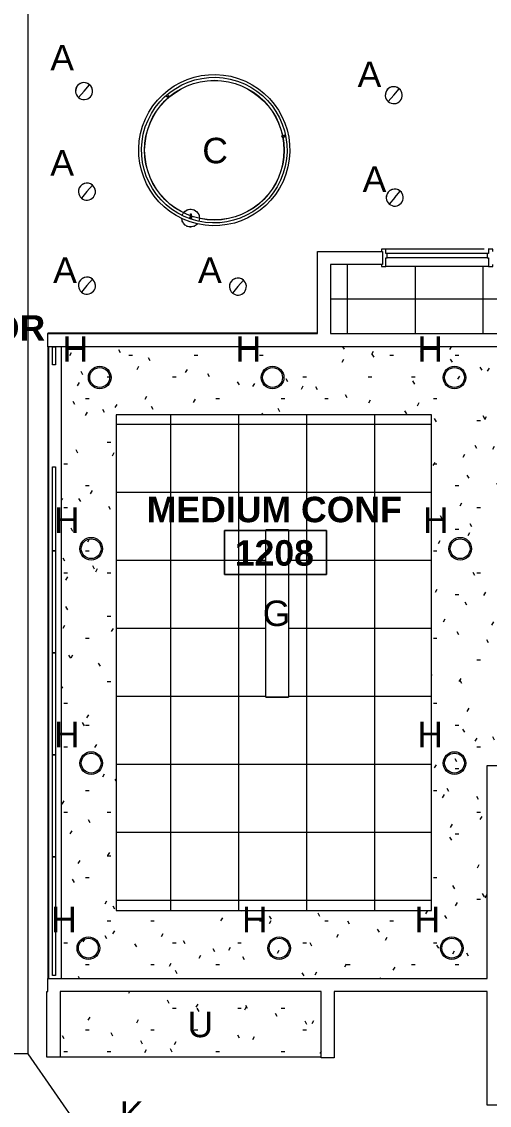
# Model space of a CAD drawing. Header units: inches. Extents: x -329 to 986, y -79 to 1436.
# Drawn here: x 315.4 to 480.6, y 457.2 to 839.6 of the extents above; entities that cross this region are included whole.
import ezdxf

# ---------------------------------------------------------------- set-up
doc = ezdxf.new("R2010")
doc.units = ezdxf.units.IN
doc.header["$LTSCALE"] = 48
doc.header["$MEASUREMENT"] = 0
for name, color, linetype, lineweight in [('A-ANNO-DIMS', 8, 'Continuous', 9), ('A-ANNO-DIMS-96', 8, 'Continuous', 9), ('A-AREA-IDEN', 1, 'Continuous', 9), ('A-CLNG', 214, 'Continuous', 13), ('A-CLNG-PATT', 214, 'Continuous', 13), ('A-DOOR', 8, 'Continuous', 13), ('A-GLAZ-CURT', 8, 'Continuous', 9), ('A-WALL', 8, 'Continuous', 13), ('E-LITE-EQPM', 4, 'Continuous', 9), ('E-LITE-EQPM-IDEN', 4, 'Continuous', 9), ('G-ANNO-TEXT', 8, 'Continuous', 9), ('G-IMPT', 8, 'Continuous', 9)]:
    doc.layers.add(name, color=color, linetype=linetype, lineweight=lineweight)
doc.styles.add('Arial', font='arial.ttf', dxfattribs={"height": 9})
doc.styles.add('Swis721 Lt BT', font='swissl.ttf', dxfattribs={"height": 9})
doc.styles.add('Swis721 Lt BT_B', font='', dxfattribs={"height": 9})
doc.styles.get('Swis721 Lt BT_B').set_extended_font_data('Swis721 Lt BT', bold=True)
doc.dimstyles.new('OTJ_-_3_32__Linear__1_2__Tolerance', dxfattribs={"dimscale": 12, "dimtxt": 9.497835, "dimasz": 0.375, "dimexe": 0.75, "dimexo": 0.5, "dimgap": 0.5, "dimtad": 1, "dimdec": 1, "dimrnd": 0.5, "dimzin": 3, "dimdsep": 46, "dimlunit": 4, "dimtxsty": 'Swis721 Lt BT', "dimblk1": 'OBLIQUE', "dimblk2": 'OBLIQUE', "dimsah": 1, "dimcen": 0.09, "dimdle": 0.75, "dimazin": 0, "dimtfac": 1, "dimtdec": 4, "dimtix": 1, "dimtmove": 0, "dimatfit": 3, "dimfxl": 1, "dimtvp": 1, "dimfrac": 2, "dimtolj": 1, "dimtzin": 0, "dimarcsym": 2})
pattern_1 = [(0, (0, 0), (30.72, 7.68), [1.267, -21.773, 1.267, -21.773, -122.88]), (0, (0, 0), (30.72, 7.68), [-46.08, 1.267, -44.813, 1.267, -21.773, -53.76]), (0, (0, 0), (30.72, 7.68), [-115.2, 1.267, -14.093, 1.267, -37.133]), (120, (11.52, 3.84), (-22.011075, 22.7643), [1.267, -21.773, 1.267, -21.773, -122.88]), (120, (11.52, 3.84), (-22.011075, 22.7643), [-46.08, 1.267, -44.813, 1.267, -21.773, -53.76]), (120, (11.52, 3.84), (-22.011075, 22.7643), [-115.2, 1.267, -14.093, 1.267, -37.133]), (240, (15.36, 19.2), (-8.708925, -30.4443), [1.267, -21.773, 1.267, -21.773, -122.88]), (240, (15.36, 19.2), (-8.708925, -30.4443), [-46.08, 1.267, -44.813, 1.267, -21.773, -53.76]), (240, (15.36, 19.2), (-8.708925, -30.4443), [-115.2, 1.267, -14.093, 1.267, -37.133])]

# ---------------------------------------------------------------- blocks, each defined once
blk = doc.blocks.new('Door - Single - Solid Door-8464396-Level 12  RCP')
at = {"layer": 'A-DOOR'}
for p, q in [((-14.13, 2.97), (-15.63, 2.97)), ((-15.63, 2.97), (-15.63, 2.22)), ((-14.13, 2.97), (22.12, 2.97)), ((-14.13, -0.15), (-14.13, 2.97)), ((22.12, 2.97), (22.12, -0.15)), ((23.62, 2.97), (22.12, 2.97)), ((23.62, 2.22), (23.62, 2.97)), ((-15.63, -2.4), (-15.63, -3.15)), ((-15.63, -3.15), (-14.13, -3.15)), ((-13.63, -0.15), (-14.13, -0.15)), ((-14.13, -1.65), (-13.63, -1.65)), ((-14.13, -3.15), (-14.13, -1.65)), ((-14.13, -3.15), (-14.01, -3.15)), ((-13.63, -0.15), (21.62, -0.15)), ((-13.63, -1.65), (-13.63, -0.15)), ((-13.63, -1.65), (21.62, -1.65)), ((-12.63, -3.15), (22.12, -3.15)), ((21.62, -0.15), (21.62, -1.65)), ((22.12, -0.15), (21.62, -0.15)), ((21.62, -1.65), (22.12, -1.65)), ((22.12, -1.65), (22.12, -3.15)), ((22.12, -3.15), (23.62, -3.15)), ((23.62, -3.15), (23.62, -2.4))]:
    blk.add_line(p, q, dxfattribs=at)
blk = doc.blocks.new('EUREKA LIGHTING_4800-54 CYCLE-ANTE - 272ASA30AAA_sat-8605969-Level 12  RCP')
at = {"layer": 'G-IMPT'}
for p, q in [((17.9, 28.45), (17.88, 28.42)), ((17.88, 28.42), (18.25, 28.09)), ((17.9, 28.45), (18.17, 28.76)), ((18.28, 28.12), (17.9, 28.45)), ((18.17, 28.76), (18.58, 29.23)), ((18.55, 28.44), (18.17, 28.76)), ((18.25, 28.09), (18.28, 28.12)), ((18.28, 28.12), (18.55, 28.44)), ((18.55, 28.44), (18.94, 28.88))]:
    blk.add_line(p, q, dxfattribs=at)
blk = doc.blocks.new('EUREKA LIGHTING_4800-54 CYCLE-ANTE - 272ASA30AAA_sat-8605968-Level 12  RCP')
at = {"layer": 'G-IMPT'}
for p, q in [((-22.41, 14.28), (-23.22, 14.47)), ((-22.29, 14.77), (-23.14, 14.96)), ((-22.29, 14.77), (-22.41, 14.28)), ((-22.21, 14.24), (-22.41, 14.28)), ((-22.11, 14.73), (-22.29, 14.77)), ((-22, 14.19), (-22.17, 14.23)), ((-21.89, 14.68), (-22.06, 14.71)), ((-21.89, 14.68), (-22, 14.19)), ((-22, 14.19), (-21.96, 14.18)), ((-21.96, 14.18), (-21.85, 14.67)), ((-21.85, 14.67), (-21.89, 14.68))]:
    blk.add_line(p, q, dxfattribs=at)
blk = doc.blocks.new('EUREKA LIGHTING_4800-54 CYCLE-ANTE - 272ASA30AAA_sat-8605967-Level 12  RCP')
at = {"layer": 'G-IMPT'}
for p, q in [((9.98, -13.49), (9.98, -13.53)), ((10.2, -13.49), (9.98, -13.49)), ((9.98, -13.53), (10.09, -13.53)), ((9.98, -13.66), (9.98, -13.94)), ((9.98, -13.94), (10.48, -13.94)), ((9.98, -13.94), (9.98, -14.69)), ((10.37, -13.53), (10.48, -13.53)), ((10.48, -13.53), (10.48, -13.49)), ((10.48, -13.53), (10.48, -13.94)), ((10.48, -13.94), (10.48, -14.52))]:
    blk.add_line(p, q, dxfattribs=at)
blk = doc.blocks.new('EUREKA LIGHTING_4800-54 CYCLE-ANTE - STRAIN RELIEF_CANOPY_SAT-8605966-Level 12  RCP')
at = {"layer": 'G-IMPT'}
for radius, start, end in [(0.248, 300.5485, 59.5228), (0.248, 300.8407, 59.291), (0.236, 302.1312, 57.9619)]:
    blk.add_arc((10.37, -14.24), radius, start, end, dxfattribs=at)
blk = doc.blocks.new('EUREKA LIGHTING_4800-54 CYCLE-ANTE - STRAIN RELIEF_1_SAT-8605965-Level 12  RCP')
at = {"layer": 'G-IMPT'}
for radius, start, end in [(0.354, 132.6449, 162.5511), (0.343, 132.5689, 159.8882), (0.343, 270, 317.1287), (0.354, 270, 317.0527), (0.248, 289.1946, 320.1152), (0.236, 298.2592, 319.9246), (0.248, 298.3411, 319.7872)]:
    blk.add_arc((18.79, 29.02), radius, start, end, dxfattribs=at)
blk = doc.blocks.new('EUREKA LIGHTING_4800-54 CYCLE-ANTE - STRAIN RELIEF_1_SAT-V3-Level 12  RCP')
at = {"layer": 'G-IMPT'}
for radius, start, end in [(0.354, 210, 270), (0.343, 210, 270), (0.354, 245.2277, 270), (0.354, 90, 109.279), (0.354, 90, 109.279), (0.343, 90, 106.9879), (0.354, 45.029, 90), (0.354, 65.2277, 90), (0.343, 50.3734, 90), (0.343, 270, 296.0301), (0.354, 270, 298.0199), (0.354, 270, 294.7723)]:
    blk.add_arc((-22.88, 14.63), radius, start, end, dxfattribs=at)
blk = doc.blocks.new('EUREKA LIGHTING_4800-54 CYCLE-ANTE - CANOPY CYCLE_SAT-8605962-Level 12  RCP')
at = {"layer": 'G-IMPT'}
for centre, radius, start, end in [((10.33, -14.33), 3.13, 90, 180), ((10.33, -14.33), 3.17, 108.3451, 116.5079), ((10.33, -14.33), 3.15, 109.026, 115.9015), ((10.33, -14.33), 3.16, 110.8404, 114.2756), ((10.33, -14.33), 3.15, 109.026, 109.9132), ((10.33, -14.33), 3.17, 90, 94.062), ((10.33, -14.33), 3.16, 90, 93.4496), ((10.33, -14.33), 3.15, 90, 92.6187), ((10.33, -14.33), 3.17, 85.8561, 90), ((10.33, -14.33), 3.16, 86.5504, 90), ((10.33, -14.33), 3.15, 86.5315, 90), ((10.33, -14.33), 3.13, 38.0212, 90), ((10.33, -14.33), 3.17, 63.5331, 71.6543), ((10.33, -14.33), 3.15, 64.1187, 70.9737), ((10.33, -14.33), 3.15, 70.0868, 70.9737), ((10.33, -14.33), 3.16, 65.7244, 69.1596), ((10.33, -14.33), 3.17, 176.5042, 180), ((10.33, -14.33), 3.17, 182.1194, 183.4958), ((10.33, -14.33), 3.16, 177.7616, 180), ((10.33, -14.33), 3.15, 175.3702, 180), ((10.33, -14.33), 3.15, 175.3702, 180), ((10.33, -14.33), 3.15, 182.0171, 184.6298), ((10.33, -14.33), 3.15, 182.0171, 184.6298), ((10.33, -14.33), 3.17, 188.3769, 189.6012), ((10.33, -14.33), 3.13, 181.9177, 200.0685), ((10.33, -14.33), 3.17, 153.157, 161.5029), ((10.33, -14.33), 3.15, 153.9333, 162.3257), ((10.33, -14.33), 3.15, 153.9333, 162.3257), ((10.33, -14.33), 3.15, 197.6624, 200.0007), ((10.33, -14.33), 3.16, 158.1365, 159.7384), ((10.33, -14.33), 3.16, 155.2616, 157.2033), ((10.33, -14.33), 3.13, 219.8473, 359.2384), ((10.33, -14.33), 3.17, 130.7722, 138.876), ((10.33, -14.33), 3.15, 131.4901, 138.3365), ((10.33, -14.33), 3.15, 131.4901, 138.3365), ((10.33, -14.33), 3.16, 133.791, 137.2384), ((10.33, -13.58), 0.203, 90, 132.9164), ((10.33, -13.58), 0.203, 70.4007, 90), ((10.33, -14.33), 0.25, 310.9582, 350.5155), ((10.33, -13.58), 0.203, 335.525, 24.475), ((10.33, -14.33), 3.17, 41.1375, 49.2447), ((10.33, -14.33), 3.15, 41.6701, 48.5182), ((10.33, -14.33), 3.15, 41.6701, 48.5182), ((10.33, -14.33), 3.16, 42.7616, 46.209), ((10.33, -14.33), 3.13, 18.4336, 37.0528), ((10.33, -14.33), 3.15, 18.4925, 26.0614), ((10.33, -14.33), 3.15, 333.9333, 342.3257), ((10.33, -14.33), 3.15, 333.9333, 342.3257), ((10.33, -14.33), 3.17, 18.5531, 26.8323), ((10.33, -14.33), 3.16, 22.7967, 24.7384), ((10.33, -14.33), 3.16, 20.2616, 21.8635), ((10.33, -14.33), 3.15, 355.3702, 359.4789), ((10.33, -14.33), 3.15, 355.3702, 359.4789), ((10.33, -14.33), 3.16, 357.7616, 359.6046), ((10.33, -14.33), 3.17, 356.5042, 359.7265), ((10.33, -14.33), 3.17, 198.473, 199.9309), ((10.33, -14.33), 3.17, 221.1375, 229.2447), ((10.33, -14.33), 3.15, 221.6701, 228.5182), ((10.33, -14.33), 3.15, 221.6701, 228.5182), ((10.33, -14.33), 3.16, 222.7616, 226.209), ((10.33, -14.33), 3.17, 243.5331, 251.6543), ((10.33, -14.33), 3.15, 244.1187, 250.9737), ((10.33, -14.33), 3.16, 245.7244, 249.1596), ((10.33, -14.33), 3.15, 250.0868, 250.9737), ((10.33, -14.33), 3.17, 265.8561, 270), ((10.33, -14.33), 3.15, 266.5315, 270), ((10.33, -14.33), 3.16, 266.5504, 270), ((10.33, -14.33), 3.15, 270, 273.4282), ((10.33, -14.33), 3.16, 270, 273.4496), ((10.33, -14.33), 3.17, 270, 274.062), ((10.33, -14.33), 3.17, 288.3451, 296.5079), ((10.33, -14.33), 3.15, 289.026, 295.9015), ((10.33, -14.33), 3.15, 289.026, 289.9132), ((10.33, -14.33), 3.16, 290.8404, 294.2756), ((10.33, -14.33), 3.17, 310.7722, 318.876), ((10.33, -14.33), 3.15, 311.4901, 318.3365), ((10.33, -14.33), 3.15, 311.4901, 318.3365), ((10.33, -14.33), 3.16, 313.791, 317.2384), ((10.33, -14.33), 3.17, 333.157, 341.5029), ((10.33, -14.33), 3.16, 335.2616, 337.2033), ((10.33, -14.33), 3.16, 338.1365, 339.7384)]:
    blk.add_arc(centre, radius, start, end, dxfattribs=at)
blk = doc.blocks.new('EUREKA LIGHTING_4800-54 CYCLE-ANTE - 4800-54-64W-RED-8142473-Level 12  RCP')
at = {"layer": 'E-LITE-EQPM', "flags": 128}
for points in [[(10.15, -12.91), (10.15, -12.98), (10.15, -13.04), (10.15, -13.1), (10.15, -13.14), (10.15, -13.18), (10.15, -13.22), (10.15, -13.25), (10.15, -13.26), (10.15, -13.28), (10.15, -13.28), (10.15, -13.28), (10.15, -13.28), (10.15, -13.26), (10.15, -13.25), (10.15, -13.26), (10.15, -13.27), (10.15, -13.29), (10.15, -13.32), (10.15, -13.35), (10.15, -13.39), (10.15, -13.44), (10.15, -13.49)], [(10.25, -13.14), (10.23, -13.14), (10.21, -13.15), (10.19, -13.16), (10.18, -13.17), (10.17, -13.19), (10.16, -13.2), (10.15, -13.22), (10.15, -13.24)], [(10.15, -13.28), (10.15, -13.29), (10.15, -13.31), (10.16, -13.32), (10.17, -13.34), (10.18, -13.36), (10.2, -13.37), (10.21, -13.37), (10.23, -13.38), (10.25, -13.38)], [(10.35, -13.24), (10.35, -13.24), (10.35, -13.22), (10.34, -13.2), (10.33, -13.19), (10.32, -13.17), (10.3, -13.16), (10.29, -13.15), (10.27, -13.14), (10.25, -13.14)], [(10.25, -13.38), (10.27, -13.38), (10.29, -13.38), (10.31, -13.37), (10.32, -13.35), (10.33, -13.34), (10.34, -13.32), (10.35, -13.3), (10.35, -13.28)], [(10.35, -12.91), (10.35, -12.98), (10.35, -13.04), (10.35, -13.1), (10.35, -13.14), (10.35, -13.18), (10.35, -13.22), (10.35, -13.25), (10.35, -13.26), (10.35, -13.28), (10.35, -13.28), (10.35, -13.28), (10.35, -13.28), (10.35, -13.26), (10.35, -13.25), (10.35, -13.26), (10.35, -13.27), (10.35, -13.29), (10.35, -13.32), (10.35, -13.35), (10.35, -13.39)]]:
    blk.add_lwpolyline(points, dxfattribs=at)
at = {"layer": 'E-LITE-EQPM'}
for centre, radius, start, end in [((1.97, 9.65), 26.69, 18.5568, 198.5568), ((1.97, 9.65), 25.69, 18.5568, 198.5568), ((1.95, 9.63), 24.65, 360, 180), ((1.95, 9.63), 24.61, 0, 180), ((1.97, 9.65), 26.69, 198.5568, 18.5568), ((1.97, 9.65), 25.69, 198.5568, 18.5568), ((1.95, 9.63), 24.65, 180, 360), ((1.95, 9.63), 24.61, 180, 0)]:
    blk.add_arc(centre, radius, start, end, dxfattribs=at)
for start_param, end_param in [(4.712389, 7.853982), (1.570796, 4.712389)]:
    blk.add_ellipse((10.25, -12.91), major_axis=(-0.0984, 0), ratio=0.999404, start_param=start_param, end_param=end_param, dxfattribs=at)
for name in ['EUREKA LIGHTING_4800-54 CYCLE-ANTE - 272ASA30AAA_sat-8605969-Level 12  RCP', 'EUREKA LIGHTING_4800-54 CYCLE-ANTE - STRAIN RELIEF_1_SAT-8605965-Level 12  RCP', 'EUREKA LIGHTING_4800-54 CYCLE-ANTE - 272ASA30AAA_sat-8605968-Level 12  RCP', 'EUREKA LIGHTING_4800-54 CYCLE-ANTE - STRAIN RELIEF_1_SAT-V3-Level 12  RCP', 'EUREKA LIGHTING_4800-54 CYCLE-ANTE - CANOPY CYCLE_SAT-8605962-Level 12  RCP', 'EUREKA LIGHTING_4800-54 CYCLE-ANTE - 272ASA30AAA_sat-8605967-Level 12  RCP', 'EUREKA LIGHTING_4800-54 CYCLE-ANTE - STRAIN RELIEF_CANOPY_SAT-8605966-Level 12  RCP']:
    blk.add_blockref(name, (0, 0))
blk = doc.blocks.new('System Panel - Glazed - Offset-8646648-Level 12  RCP')
at = {"layer": 'A-GLAZ-CURT'}
for p, q in [((-14.81, 0.75), (-14.81, 1.75)), ((-14.81, 1.75), (14.81, 1.75)), ((14.81, 0.75), (-14.81, 0.75)), ((14.81, 1.75), (14.81, 0.75))]:
    blk.add_line(p, q, dxfattribs=at)
blk = doc.blocks.new('System Panel - Glazed - Offset-8646649-Level 12  RCP')
at = {"layer": 'A-GLAZ-CURT'}
for p, q in [((-18, 0.75), (-18, 1.75)), ((-18, 1.75), (18, 1.75)), ((18, 0.75), (-18, 0.75)), ((18, 1.75), (18, 0.75))]:
    blk.add_line(p, q, dxfattribs=at)
blk = doc.blocks.new('L-Recessed Circular - Downlight - 6_-8601706-Level 12  RCP')
at = {"layer": 'E-LITE-EQPM'}
for q in [(-2.12, -2.12), (2.12, 2.12)]:
    blk.add_line((0, 0), q, dxfattribs=at)
for start, end in [(360, 180), (180, 360)]:
    blk.add_arc((0, 0), 3, start, end, dxfattribs=at)
blk = doc.blocks.new('System Panel - Glazed-8646650-Level 12  RCP')
at = {"layer": 'A-GLAZ-CURT'}
for p, q in [((-3.19, 0.75), (-3.19, 1.75)), ((-3.19, 1.75), (3.19, 1.75)), ((3.19, 0.75), (-3.19, 0.75)), ((3.19, 1.75), (3.19, 0.75))]:
    blk.add_line(p, q, dxfattribs=at)
blk = doc.blocks.new('System Panel - Glazed - Offset-8646651-Level 12  RCP')
at = {"layer": 'A-GLAZ-CURT'}
for p, q in [((-20.95, 0.75), (-20.95, 1.75)), ((-20.95, 1.75), (20.95, 1.75)), ((20.95, 0.75), (-20.95, 0.75)), ((20.95, 1.75), (20.95, 0.75))]:
    blk.add_line(p, q, dxfattribs=at)
blk = doc.blocks.new('L-PENDANT_FOCAL POINT 3_5 CYLINDER - L-PENDANT_FOCAL POINT 3_5 CYLINDER-8623336-Level 12  RCP')
at = {"layer": 'E-LITE-EQPM'}
for radius in [4, 3.5]:
    blk.add_circle((-0.125, 0), radius, dxfattribs=at)
blk = doc.blocks.new('EUREKA LIGHTING_74136-48 FACE - 3136-48_ENDCAP-8627369-Level 12  RCP')
at = {"layer": 'G-IMPT'}
for p, q in [((-4, 0.02), (-4, 0.05)), ((4, 0.05), (-4, 0.05)), ((4, 0.02), (-4, 0.02)), ((-3.98, 0), (3.98, 0)), ((-3.98, 0), (3.98, 0)), ((4, 0.02), (4, 0.05))]:
    blk.add_line(p, q, dxfattribs=at)
for points in [[(-4, 0.02), (-4, 0.02), (-4, 0.01), (-3.99, 0), (-3.99, 0), (-3.98, 0), (-3.98, 0)], [(3.98, 0), (3.98, 0), (3.99, 0), (3.99, 0), (4, 0.01), (4, 0.02), (4, 0.02)]]:
    blk.add_open_spline(points, degree=3, dxfattribs=at)
blk = doc.blocks.new('EUREKA LIGHTING_74136-48 FACE - 3136-48_ENDCAP-V9-Level 12  RCP')
at = {"layer": 'G-IMPT'}
for p, q in [((-4, 0.02), (-4, 0.05)), ((4, 0.05), (-4, 0.05)), ((4, 0.02), (-4, 0.02)), ((3.92, 0), (3.98, 0)), ((4, 0.02), (4, 0.05)), ((-3.98, 0), (3.98, 0))]:
    blk.add_line(p, q, dxfattribs=at)
blk.add_open_spline([(3.98, 0), (3.98, 0), (3.99, 0), (3.99, 0), (4, 0.01), (4, 0.02), (4, 0.02)], degree=3, dxfattribs=at)
blk = doc.blocks.new('EUREKA LIGHTING_74136-48 FACE - 2XF_T5_28-V10-Level 12  RCP')
at = {"layer": 'E-LITE-EQPM'}
for p, q in [((-4, 35.75), (-4, 35.66)), ((-4, 35.75), (-3.99, 35.75)), ((-4, 35.66), (-4, -23.25)), ((-3.99, 35.75), (3.99, 35.75)), ((4, 35.75), (3.99, 35.75)), ((4, -23.25), (4, 35.75)), ((3.99, -23.25), (-3.99, -23.25)), ((-3.99, -23.25), (-3.99, -23.25)), ((3.99, -23.25), (4, -23.25))]:
    blk.add_line(p, q, dxfattribs=at)
at = {"rotation": 180}
blk.add_blockref('EUREKA LIGHTING_74136-48 FACE - 3136-48_ENDCAP-V9-Level 12  RCP', (-0.06, 35.68), dxfattribs=at)
blk.add_blockref('EUREKA LIGHTING_74136-48 FACE - 3136-48_ENDCAP-8627369-Level 12  RCP', (0, -23.3))
blk = doc.blocks.new('Room Tag - Room Name and Number-3379422-Level 12  RCP')
at = {"layer": 'A-AREA-IDEN'}
for p, q in [((-0.1881, -0.1636), (-0.1881, -0.0018)), ((-0.1881, -0.0018), (0.1869, -0.0018)), ((0.1869, -0.0018), (-0.1881, -0.0018)), ((-0.1881, -0.0018), (-0.1881, -0.1636)), ((0.1869, -0.0018), (0.1869, -0.1636)), ((0.1869, -0.1636), (0.1869, -0.0018)), ((0.1869, -0.1636), (-0.1881, -0.1636)), ((-0.1881, -0.1636), (0.1869, -0.1636))]:
    blk.add_line(p, q, dxfattribs=at)
blk = doc.blocks.new('DIMBLOCK7-Level 12  RCP')
at = {"layer": 'A-ANNO-DIMS-96', "transparency": 16777216}
for p, q in [((236.7, 445.62), (236.7, 433.61)), ((236.7, 442.61), (236.7, 445.62)), ((332.7, 446.38), (332.7, 433.61)), ((332.7, 442.61), (332.7, 446.38)), ((227.7, 442.61), (341.7, 442.61))]:
    blk.add_line(p, q, dxfattribs=at)
at = {"layer": 'A-ANNO-DIMS-96', "lineweight": 50, "transparency": 16777216}
for p, q in [((236.7, 442.61), (238.95, 444.86)), ((332.7, 442.61), (334.95, 444.86)), ((236.7, 442.61), (234.45, 440.36)), ((332.7, 442.61), (330.45, 440.36))]:
    blk.add_line(p, q, dxfattribs=at)
at = {"layer": 'A-ANNO-DIMS-96', "color": 0, "transparency": 16777216, "insert": (270.15, 460.63), "char_height": 9, "width": 34.9159, "attachment_point": 1, "line_spacing_factor": 1.005062, "style": 'Swis721 Lt BT'}
blk.add_mtext('8\' - 0"', dxfattribs=at)
blk = doc.blocks.new('_Oblique')
at = {"color": 0, "linetype": 'ByBlock', "lineweight": -2}
blk.add_line((-0.5, -0.5), (0.5, 0.5), dxfattribs=at)

msp = doc.modelspace()

# ---------------------------------------------------------------- hatches: boundary and pattern name
at = {"layer": 'A-CLNG-PATT'}
h = msp.add_hatch(dxfattribs=at)
h.set_pattern_fill('FP1_26', color=256, style=0, pattern_type=2)
h.set_pattern_definition([(0, (454.422, 741.714), (0, -24), []), (270, (454.422, 741.714), (-24, -1e-15), [])])
h.paths.add_polyline_path([(424.45, 729.53), (484.14, 729.53), (484.14, 741.91), (484.39, 741.91), (484.39, 753.9), (481.77, 753.9), (481.77, 753.15), (442.52, 753.15), (442.52, 753.9), (424.45, 753.9), (424.45, 729.75)], flags=0)
h = msp.add_hatch(dxfattribs=at)
h.set_pattern_fill('FP1_1', color=256, style=0, pattern_type=2)
h.set_pattern_definition(pattern_1)
h.paths.add_polyline_path([(479.77, 502), (479.77, 577.11), (484.14, 577.11), (484.14, 724.9), (329.52, 724.9), (329.52, 502), (479.16, 502)], flags=0)
h.paths.add_polyline_path([(348.83, 526), (348.83, 700.9), (460.14, 700.9), (460.14, 526), (432.47, 526)], flags=0)
h = msp.add_hatch(dxfattribs=at)
h.set_pattern_fill('FP1_1', color=256, style=0, pattern_type=2)
h.set_pattern_definition(pattern_1)
h.paths.add_polyline_path([(421.14, 474.19), (421.14, 497.38), (328.95, 497.38), (328.95, 474.19), (350.89, 474.19)], flags=0)

# ---------------------------------------------------------------- linework, layer by layer
at = {"layer": 'A-CLNG'}
for p, q in [((317.7, 475.43), (317.7, 918.07)), ((419.83, 729.65), (324.58, 729.65)), ((324.58, 729.65), (324.58, 729.53)), ((324.58, 724.9), (324.58, 502)), ((329.52, 502), (329.52, 724.9)), ((460.14, 700.9), (348.83, 700.9)), ((348.83, 700.9), (348.83, 526)), ((460.14, 526), (460.14, 700.9)), ((348.83, 526), (460.14, 526)), ((362.79, 410.65), (317.7, 475.43)), ((421.14, 474.19), (328.95, 474.19))]:
    msp.add_line(p, q, dxfattribs=at)
for centre, start, end in [((337.42, 815.07), 4.2046, 184.2046), ((337.42, 815.07), 184.2046, 4.2046), ((446.82, 813.64), 4.2046, 184.2046), ((446.82, 813.64), 184.2046, 4.2046), ((338.45, 779.61), 4.2046, 184.2046), ((447.16, 777.51), 4.2046, 184.2046), ((338.45, 779.61), 184.2046, 4.2046), ((447.16, 777.51), 184.2046, 4.2046), ((338.46, 746.44), 4.2046, 184.2046), ((338.46, 746.44), 184.2046, 4.2046), ((391.77, 746.1), 4.2046, 184.2046), ((391.77, 746.1), 184.2046, 4.2046)]:
    msp.add_arc(centre, 3, start, end, dxfattribs=at)
at = {"layer": 'A-CLNG-PATT'}
for p, q in [((367.98, 700.9), (367.98, 526)), ((391.98, 700.9), (391.98, 526)), ((415.98, 700.9), (415.98, 526)), ((439.98, 700.9), (439.98, 526)), ((460.14, 697.45), (348.83, 697.45)), ((460.14, 673.45), (348.83, 673.45)), ((401.66, 649.45), (348.83, 649.45)), ((460.14, 649.45), (409.64, 649.45)), ((401.65, 625.45), (348.83, 625.45)), ((460.14, 625.45), (409.64, 625.45)), ((401.64, 601.45), (348.83, 601.45)), ((460.14, 601.45), (409.64, 601.45)), ((460.14, 577.45), (348.83, 577.45)), ((460.14, 553.45), (348.83, 553.45)), ((460.14, 529.45), (348.83, 529.45))]:
    msp.add_line(p, q, dxfattribs=at)
at = {"layer": 'A-WALL'}
for p, q in [((419.83, 729.53), (419.83, 758.53)), ((419.83, 758.53), (442.89, 758.53)), ((442.89, 758.53), (442.89, 753.9)), ((424.45, 753.9), (424.45, 729.53)), ((442.89, 753.9), (424.45, 753.9)), ((324.58, 729.53), (419.83, 729.53)), ((324.58, 724.9), (324.58, 729.53)), ((424.45, 729.53), (484.89, 729.53)), ((484.89, 724.9), (324.58, 724.9)), ((324.89, 724.9), (324.89, 502)), ((479.77, 502), (479.77, 577.11)), ((479.77, 577.11), (484.39, 577.11)), ((324.58, 497.38), (324.58, 502)), ((324.58, 502), (479.77, 502)), ((324.33, 474.19), (324.33, 497.38)), ((324.33, 497.38), (324.58, 497.38)), ((421.14, 497.38), (328.95, 497.38)), ((328.95, 497.38), (328.95, 474.19)), ((421.14, 473.94), (421.14, 497.38)), ((425.77, 497.38), (425.77, 473.94)), ((479.77, 497.38), (425.77, 497.38)), ((479.77, 457.22), (479.77, 497.38)), ((264.7, 475.56), (317.7, 475.56)), ((328.95, 474.19), (324.33, 474.19)), ((425.77, 473.94), (421.14, 473.94)), ((511.39, 457.22), (479.77, 457.22))]:
    msp.add_line(p, q, dxfattribs=at)

# ---------------------------------------------------------------- block references
at = {"layer": 'A-AREA-IDEN', "xscale": 95.99999999999994, "yscale": 95.99999999999994, "zscale": 95.99999999999994}
msp.add_blockref('Room Tag - Room Name and Number-3379422-Level 12  RCP', (405.07, 660.23), dxfattribs=at)
at = {"layer": 'A-DOOR', "rotation": 180}
msp.add_blockref('Door - Single - Solid Door-8464396-Level 12  RCP', (466.14, 756.13), dxfattribs=at)
at = {"layer": 'A-GLAZ-CURT', "rotation": 89.99999999999991}
for name, p in [('System Panel - Glazed-8646650-Level 12  RCP', (328.08, 721.71)), ('System Panel - Glazed - Offset-8646648-Level 12  RCP', (328.08, 667.71)), ('System Panel - Glazed - Offset-8646649-Level 12  RCP', (328.08, 634.9)), ('System Panel - Glazed - Offset-8646649-Level 12  RCP', (328.08, 598.9)), ('System Panel - Glazed - Offset-8646649-Level 12  RCP', (328.08, 562.9)), ('System Panel - Glazed - Offset-8646651-Level 12  RCP', (328.08, 523.95))]:
    msp.add_blockref(name, p, dxfattribs=at)
at = {"layer": 'E-LITE-EQPM', "extrusion": (0, 0, -1)}
msp.add_blockref('EUREKA LIGHTING_4800-54 CYCLE-ANTE - 4800-54-64W-RED-8142473-Level 12  RCP', (-385.39, 784.6), dxfattribs=at)
at = {"layer": 'E-LITE-EQPM', "rotation": 4.204595714131881}
for p in [(337.42, 815.07), (446.82, 813.64), (338.45, 779.61), (447.16, 777.51), (338.46, 746.44), (391.77, 746.1)]:
    msp.add_blockref('L-Recessed Circular - Downlight - 6_-8601706-Level 12  RCP', p, dxfattribs=at)
at = {"layer": 'E-LITE-EQPM'}
for p in [(343.08, 714.03), (404.14, 714.03), (468.39, 714.03), (340.08, 653.61), (470.39, 653.61), (340.08, 577.97), (468.39, 577.97), (339.08, 512.69), (406.45, 512.69), (467.44, 512.69)]:
    msp.add_blockref('L-PENDANT_FOCAL POINT 3_5 CYLINDER - L-PENDANT_FOCAL POINT 3_5 CYLINDER-8623336-Level 12  RCP', p, dxfattribs=at)
at = {"layer": 'E-LITE-EQPM', "extrusion": (0, 0, -1), "rotation": 180}
msp.add_blockref('EUREKA LIGHTING_74136-48 FACE - 2XF_T5_28-V10-Level 12  RCP', (-405.64, 636.96), dxfattribs=at)

# ---------------------------------------------------------------- texts
at = {"layer": 'A-AREA-IDEN', "char_height": 9, "attachment_point": 1, "style": 'Swis721 Lt BT_B'}
for s, insert, width in [('CORRIDOR', (255.27, 736.01), 81.204), ('MEDIUM CONF', (359.58, 671.95), 109.989), ('1208', (390.66, 656.63), 33.936)]:
    msp.add_mtext(s, dxfattribs=dict(at, insert=insert, width=width))
at = {"layer": 'E-LITE-EQPM-IDEN', "char_height": 9, "attachment_point": 1, "style": 'Arial'}
for s, insert, width in [('A', (325.51, 831.36), 10.302), ('A', (434.04, 825.5), 10.302), ('C', (379.19, 798.6), 11.211), ('A', (325.51, 794.27), 10.302), ('A', (435.82, 788.51), 10.302), ('A', (326.51, 756.42), 10.302), ('A', (377.67, 756.42), 10.302), ('H', (329.81, 728.6), 11.211), ('H', (390.88, 728.6), 11.211), ('H', (455.13, 728.6), 11.211), ('H', (326.81, 668.18), 11.211), ('H', (457.13, 668.18), 11.211), ('G', (400.55, 635.33), 12.12), ('H', (326.81, 592.54), 11.211), ('H', (455.13, 592.54), 11.211), ('H', (325.81, 527.26), 11.211), ('H', (393.19, 527.26), 11.211), ('H', (454.17, 527.26), 11.211), ('K', (350.07, 458.61), 10.302)]:
    msp.add_mtext(s, dxfattribs=dict(at, insert=insert, width=width))
at = {"layer": 'G-ANNO-TEXT', "insert": (373.96, 490.26), "char_height": 9, "width": 10.908, "attachment_point": 1, "style": 'Swis721 Lt BT'}
msp.add_mtext('U', dxfattribs=at)

# ---------------------------------------------------------------- dimensions: what is measured, and where the dimension line sits
at = {"layer": 'A-ANNO-DIMS'}
dim = msp.add_linear_dim(base=(332.7, 442.61), p1=(236.7, 439.62), p2=(332.7, 440.38), dimstyle='OTJ_-_3_32__Linear__1_2__Tolerance', override={"dimpost": '<>', "dimfxl": 96.002987}, dxfattribs=at)
dim.commit()
dim.dimension.update_dxf_attribs({"geometry": 'DIMBLOCK7-Level 12  RCP', "text_midpoint": (284.7, 453.24)})

doc.saveas('drawing.dxf')
